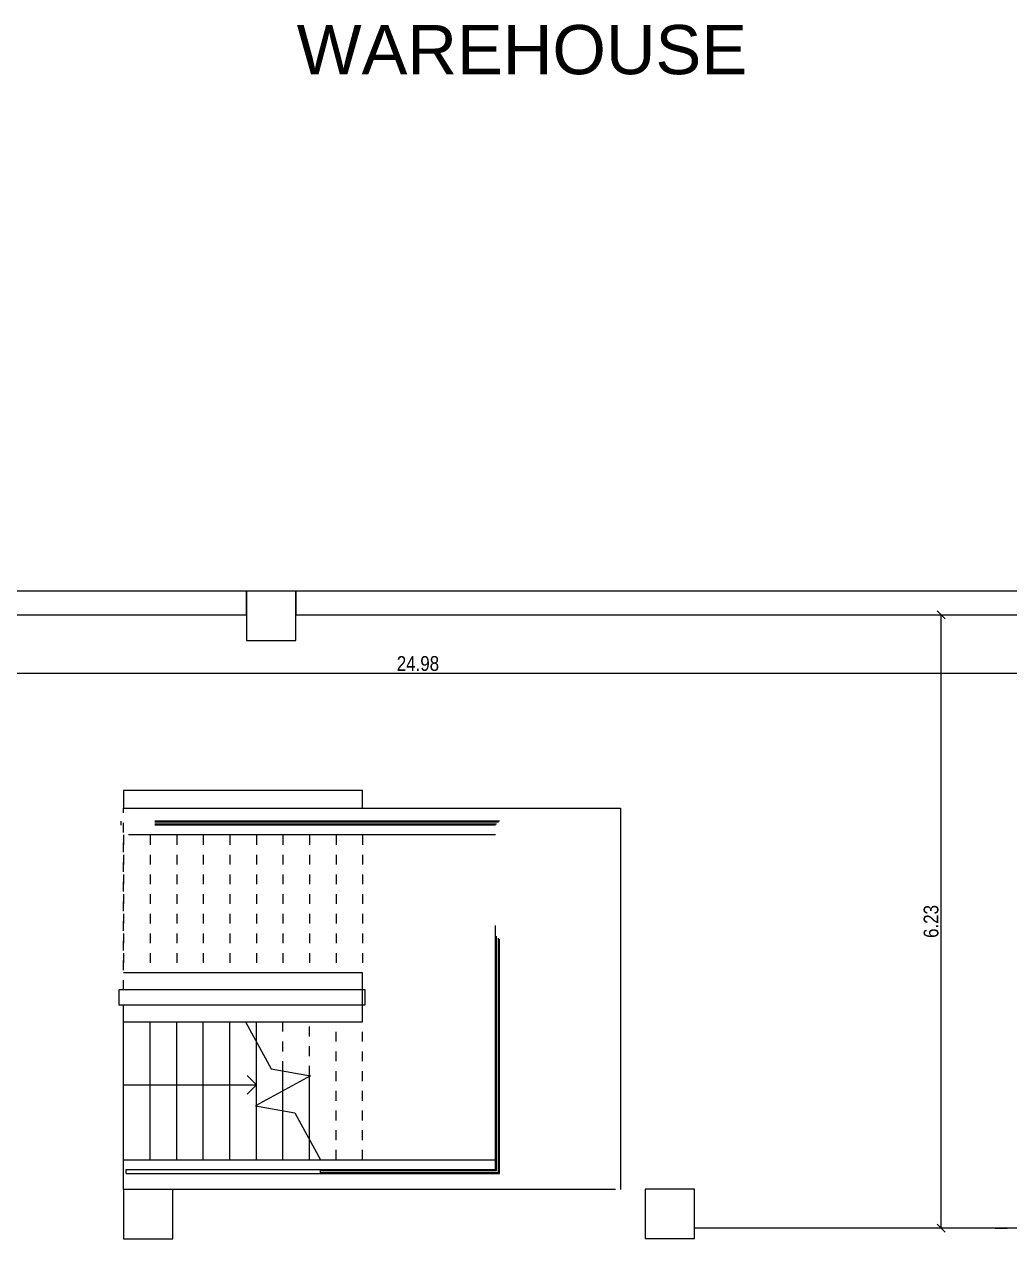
# Model space of a CAD drawing. Header units: millimetres. Extents: x 182 to 305, y 81 to 164.
# Drawn here: x 248.58 to 258.59, y 109.85 to 122.2 of the extents above; entities that cross this region are included whole.
import ezdxf

# ---------------------------------------------------------------- set-up
doc = ezdxf.new("R2010")
doc.units = ezdxf.units.MM
doc.linetypes.add('Hidden', pattern=[7.14375, 4.7625, -2.38125])
doc.linetypes.add('Overhead', pattern=[3.96875, 2.38125, -1.5875])
for name, color, linetype, lineweight in [('A-AREALIM', 7, 'Continuous', 9), ('A-FLORHRM', 7, 'Continuous', 9), ('A-FLORSTM', 7, 'Continuous', 9), ('A-SECTMBM', 7, 'Overhead', 9), ('A-WALL', 7, 'Continuous', 9), ('DIMENSION', 1, 'Continuous', 25), ('S-COLSPRM', 7, 'Continuous', 9)]:
    doc.layers.add(name, color=color, linetype=linetype, lineweight=lineweight)
for name, color, linetype in [('DURLOCK', 7, 'Continuous'), ('estructura', 7, 'Continuous'), ('Lineas Escaleras', 7, 'Continuous'), ('Lineas Proyecciones', 7, 'Hidden'), ('Sectores', 3, 'Continuous')]:
    doc.layers.add(name, color=color, linetype=linetype)
doc.styles.add('ARIALNARROW', font='ARIALN.TTF')
doc.styles.add('MtXpl_Arial_Unicode_', font='ARIALUNI.ttf')
doc.dimstyles.new('C', dxfattribs={"dimscale": 1.5, "dimtxt": 0.15, "dimasz": 0.08, "dimexe": 0.01, "dimexo": 0, "dimgap": 0.025, "dimtad": 1, "dimzin": 0, "dimdsep": 46, "dimtxsty": 'ARIALNARROW', "dimblk": 'OBLIQUE', "dimcen": 0, "dimclrd": 256, "dimclre": 256, "dimclrt": 256, "dimadec": 0, "dimazin": 0, "dimtfac": 1.666667, "dimtofl": 0, "dimtmove": 0, "dimatfit": 0, "dimldrblk": 'OBLIQUE', "dimfxl": 0.1, "dimtolj": 1, "dimtzin": 0, "dimarcsym": 0})

# ---------------------------------------------------------------- blocks, each defined once
blk = doc.blocks.new('_Oblique')
at = {"layer": 'estructura', "color": 0, "lineweight": -2}
blk.add_line((-0.5, -0.5), (0.5, 0.5), dxfattribs=at)
blk = doc.blocks.new('*D52')
at = {"layer": 'Defpoints', "color": 0}
for p in [(257.897252, 116.194648), (257.897252, 116.194648), (257.897252, 109.962148)]:
    blk.add_point(p, dxfattribs=at)
at = {"layer": 'DIMENSION', "lineweight": -2}
for p, q in [((257.897252, 116.194648), (257.887252, 116.194648)), ((257.897252, 109.962148), (257.897252, 116.194648)), ((257.897252, 109.962148), (257.887252, 109.962148))]:
    blk.add_line(p, q, dxfattribs=at)
at = {"layer": 'DIMENSION', "lineweight": -2, "xscale": 0.08, "yscale": 0.08, "zscale": 0.08}
for p, rotation in [((257.897252, 116.194648), 90), ((257.897252, 109.962148), 270)]:
    blk.add_blockref('_Oblique', p, dxfattribs=dict(at, rotation=rotation))
at = {"layer": 'DIMENSION', "insert": (257.795675, 113.078398), "char_height": 0.15, "attachment_point": 5, "rotation": 90, "style": 'ARIALNARROW'}
blk.add_mtext('\\A1;6.23', dxfattribs=at)
blk = doc.blocks.new('*D53')
at = {"layer": 'Defpoints', "color": 0}
for p in [(240.086106, 115.897484), (265.070788, 115.897484), (240.086106, 115.597484)]:
    blk.add_point(p, dxfattribs=at)
at = {"layer": 'DIMENSION', "lineweight": -2}
for p, q in [((240.086106, 115.897484), (240.086106, 115.587484)), ((265.070788, 115.897484), (265.070788, 115.587484)), ((265.070788, 115.597484), (240.086106, 115.597484))]:
    blk.add_line(p, q, dxfattribs=at)
at = {"layer": 'DIMENSION', "lineweight": -2, "xscale": 0.08, "yscale": 0.08, "zscale": 0.08, "rotation": 180}
blk.add_blockref('_Oblique', (240.086106, 115.597484), dxfattribs=at)
at = {"layer": 'DIMENSION', "lineweight": -2, "xscale": 0.08, "yscale": 0.08, "zscale": 0.08}
blk.add_blockref('_Oblique', (265.070788, 115.597484), dxfattribs=at)
at = {"layer": 'DIMENSION', "insert": (252.578447, 115.699061), "char_height": 0.15, "attachment_point": 5, "style": 'ARIALNARROW'}
blk.add_mtext('\\A1;24.98', dxfattribs=at)

msp = doc.modelspace()

# ---------------------------------------------------------------- linework, layer by layer
at = {"layer": 'A-AREALIM', "color": 252}
for p, q in [((252.016106, 114.229649), (254.636106, 114.229649)), ((254.636106, 114.229649), (254.636106, 110.354648)), ((249.586106, 112.057148), (249.586106, 112.232148)), ((249.586106, 110.354648), (249.586106, 110.657148)), ((254.586106, 110.354648), (250.086106, 110.354648))]:
    msp.add_line(p, q, dxfattribs=at)
at = {"layer": 'A-FLORHRM', "color": 252, "linetype": 'Overhead'}
for p, q in [((249.561106, 114.057148), (249.561106, 114.097148)), ((252.286106, 114.097148), (249.561106, 114.097148)), ((249.561106, 114.067148), (249.561106, 114.087148)), ((252.286106, 114.087148), (249.561106, 114.087148)), ((249.561106, 114.067148), (249.561106, 114.087148)), ((252.286106, 114.087148), (249.561106, 114.087148)), ((252.286106, 114.067148), (249.561106, 114.067148)), ((252.286106, 114.067148), (249.561106, 114.067148)), ((252.286106, 114.057148), (249.561106, 114.057148)), ((253.406106, 114.097148), (252.286106, 114.097148)), ((253.396106, 114.087148), (252.286106, 114.087148)), ((253.396106, 114.087148), (252.286106, 114.087148)), ((253.376106, 114.067148), (252.286106, 114.067148)), ((253.376106, 114.067148), (252.286106, 114.067148)), ((253.366106, 114.057148), (252.286106, 114.057148)), ((253.366106, 110.557148), (253.366106, 114.057148)), ((253.376106, 110.547148), (253.376106, 114.067148)), ((253.376106, 110.547148), (253.376106, 114.067148)), ((253.396106, 110.527148), (253.396106, 114.087148)), ((253.396106, 110.527148), (253.396106, 114.087148)), ((253.406106, 110.517148), (253.406106, 114.097148)), ((251.587106, 110.557148), (252.016106, 110.557148)), ((251.587106, 110.547148), (252.016106, 110.547148)), ((251.587106, 110.547148), (252.016106, 110.547148)), ((251.587106, 110.527148), (252.016106, 110.527148)), ((251.587106, 110.527148), (252.016106, 110.527148)), ((251.587106, 110.517148), (252.016106, 110.517148)), ((252.016106, 110.557148), (253.366106, 110.557148)), ((252.016106, 110.547148), (253.376106, 110.547148)), ((252.016106, 110.547148), (253.376106, 110.547148)), ((252.016106, 110.527148), (253.396106, 110.527148)), ((252.016106, 110.527148), (253.396106, 110.527148)), ((252.016106, 110.517148), (253.406106, 110.517148))]:
    msp.add_line(p, q, dxfattribs=at)
at = {"layer": 'A-FLORHRM', "color": 252}
for p, q in [((249.611106, 110.557148), (251.587106, 110.557148)), ((249.611106, 110.517148), (249.611106, 110.557148)), ((249.611106, 110.517148), (251.587106, 110.517148)), ((251.587106, 110.517148), (251.587106, 110.557148))]:
    msp.add_line(p, q, dxfattribs=at)
at = {"layer": 'A-FLORSTM', "color": 252}
for p, q in [((251.476106, 111.504106), (251.476106, 111.510513)), ((249.586106, 110.657148), (251.587106, 110.657148))]:
    msp.add_line(p, q, dxfattribs=at)
at = {"layer": 'A-SECTMBM', "color": 252}
for p, q in [((252.016106, 113.957148), (249.586106, 113.957148)), ((253.366106, 113.957148), (252.016106, 113.957148)), ((253.366106, 110.657148), (253.366106, 113.957148)), ((251.587106, 110.657148), (252.016106, 110.657148)), ((252.016106, 110.657148), (253.366106, 110.657148))]:
    msp.add_line(p, q, dxfattribs=at)
at = {"layer": 'A-WALL', "color": 252, "lineweight": 18}
for p, q in [((250.836101, 116.434648), (239.386101, 116.434648)), ((250.836101, 116.194648), (250.836101, 116.434648)), ((276.136101, 116.434648), (251.336101, 116.434648)), ((251.336101, 116.434648), (251.336101, 116.194648)), ((239.386101, 116.194648), (250.836101, 116.194648)), ((251.336101, 116.194648), (276.136101, 116.194648)), ((252.016106, 114.409649), (249.586106, 114.409649)), ((249.586106, 114.409649), (249.586106, 114.229649)), ((252.016106, 114.229649), (252.016106, 114.409649)), ((249.586106, 114.229649), (252.016106, 114.229649)), ((252.041106, 112.382148), (249.536968, 112.382148)), ((249.536968, 112.382148), (249.536968, 112.232148)), ((252.041106, 112.232148), (252.041106, 112.382148)), ((249.536968, 112.232148), (252.041106, 112.232148))]:
    msp.add_line(p, q, dxfattribs=at)
at = {"layer": 'DURLOCK', "color": 252, "lineweight": 18}
for p, q in [((255.008396, 110.356854), (254.888396, 110.356854)), ((260.406106, 109.962148), (255.388398, 109.962148)), ((258.447092, 109.962148), (258.567092, 109.962148))]:
    msp.add_line(p, q, dxfattribs=at)
at = {"layer": 'Lineas Escaleras', "color": 252}
for p, q in [((249.586106, 110.657148), (249.586106, 112.057148)), ((249.586106, 112.057148), (250.825106, 112.057148)), ((249.856106, 110.657148), (249.856106, 112.057148)), ((250.126106, 110.657148), (250.126106, 112.057148)), ((250.396106, 110.657148), (250.396106, 112.057148)), ((250.666106, 110.657148), (250.666106, 112.057148)), ((250.825106, 112.057148), (251.084679, 111.580243)), ((250.936106, 111.210191), (250.936106, 111.853211)), ((251.084679, 111.580243), (251.484975, 111.508933)), ((250.840647, 111.514613), (250.936106, 111.419153)), ((251.484975, 111.508933), (250.927238, 111.205364)), ((251.206106, 111.357148), (251.206106, 111.558612)), ((249.586106, 111.419153), (250.936106, 111.419153)), ((250.840647, 111.323694), (250.936106, 111.419153)), ((250.927238, 111.205364), (251.327534, 111.134053)), ((250.936106, 111.203784), (250.936106, 111.210191)), ((250.936106, 110.657148), (250.936106, 111.203784)), ((251.206106, 110.657148), (251.206106, 111.155685)), ((251.327534, 111.134053), (251.587106, 110.657148)), ((251.476106, 110.657148), (251.476106, 110.861085))]:
    msp.add_line(p, q, dxfattribs=at)
at = {"layer": 'Lineas Proyecciones', "color": 252, "linetype": 'Hidden', "ltscale": 0.005}
for p, q in [((249.586106, 112.382148), (249.586106, 114.229649)), ((249.586106, 113.957148), (249.586106, 112.557148)), ((249.856106, 113.957148), (249.856106, 112.557148)), ((250.126106, 113.957148), (250.126106, 112.557148)), ((250.396106, 113.957148), (250.396106, 112.557148)), ((250.666106, 113.957148), (250.666106, 112.557148)), ((250.936106, 113.957148), (250.936106, 112.557148)), ((251.206106, 113.957148), (251.206106, 112.557148)), ((251.476106, 113.957148), (251.476106, 112.557148)), ((251.746106, 113.957148), (251.746106, 112.557148)), ((252.016106, 113.957148), (252.016106, 112.557148)), ((251.206106, 111.558612), (251.206106, 112.057148)), ((251.476106, 111.510513), (251.476106, 112.057148)), ((251.746106, 110.657148), (251.746106, 112.057148)), ((252.016106, 110.657148), (252.016106, 112.057148))]:
    msp.add_line(p, q, dxfattribs=at)
at = {"layer": 'Lineas Proyecciones', "color": 252, "linetype": 'Hidden', "ltscale": 50}
for p, q in [((252.016106, 112.557148), (249.586106, 112.557148)), ((252.016106, 112.057148), (252.016106, 112.557148)), ((250.825106, 112.057148), (252.016106, 112.057148)), ((250.936106, 111.853211), (250.936106, 112.057148)), ((251.476106, 110.861085), (251.476106, 111.504106)), ((251.206106, 111.155685), (251.206106, 111.357148))]:
    msp.add_line(p, q, dxfattribs=at)
at = {"layer": 'S-COLSPRM', "color": 252}
for p, q in [((251.336101, 116.434648), (250.836101, 116.434648)), ((250.836101, 116.434648), (250.836101, 115.934648)), ((251.336101, 115.934648), (251.336101, 116.434648)), ((250.836101, 115.934648), (251.336101, 115.934648)), ((250.086106, 110.354648), (249.586106, 110.354648)), ((249.586106, 110.354648), (249.586106, 109.854648)), ((250.086106, 109.854648), (250.086106, 110.354648)), ((255.388398, 110.356854), (254.888398, 110.356854)), ((254.888398, 110.356854), (254.888398, 109.856854)), ((255.388398, 109.856854), (255.388398, 110.356854)), ((255.388398, 109.856854), (255.388398, 110.356854)), ((249.586106, 109.854648), (250.086106, 109.854648)), ((254.888398, 109.856854), (255.388398, 109.856854))]:
    msp.add_line(p, q, dxfattribs=at)

# ---------------------------------------------------------------- texts
at = {"layer": 'Sectores', "style": 'MtXpl_Arial_Unicode_'}
msp.add_text('WAREHOUSE', height=0.5, dxfattribs=at).set_placement((251.346045, 121.687981))

# ---------------------------------------------------------------- dimensions: what is measured, and where the dimension line sits
at = {"layer": 'DIMENSION'}
dim = msp.add_linear_dim(base=(257.897252, 116.194648), p1=(257.897252, 109.962148), p2=(257.897252, 116.194648), angle=90, dimstyle='C', override={"dimscale": 1, "dimlfac": 1, "dimtxsty": 'ARIALNARROW', "dimtmove": 1, "dimtolj": 1}, dxfattribs=at)
dim.commit()
dim.dimension.update_dxf_attribs({"geometry": '*D52', "text_midpoint": (257.795675, 113.078398)})
dim = msp.add_linear_dim(base=(240.086106, 115.597484), p1=(265.070788, 115.897484), p2=(240.086106, 115.897484), dimstyle='C', override={"dimscale": 1, "dimlfac": 1, "dimtxsty": 'ARIALNARROW', "dimtmove": 1, "dimtolj": 1}, dxfattribs=at)
dim.commit()
dim.dimension.update_dxf_attribs({"geometry": '*D53', "text_midpoint": (252.578447, 115.699061)})

doc.saveas('drawing.dxf')
